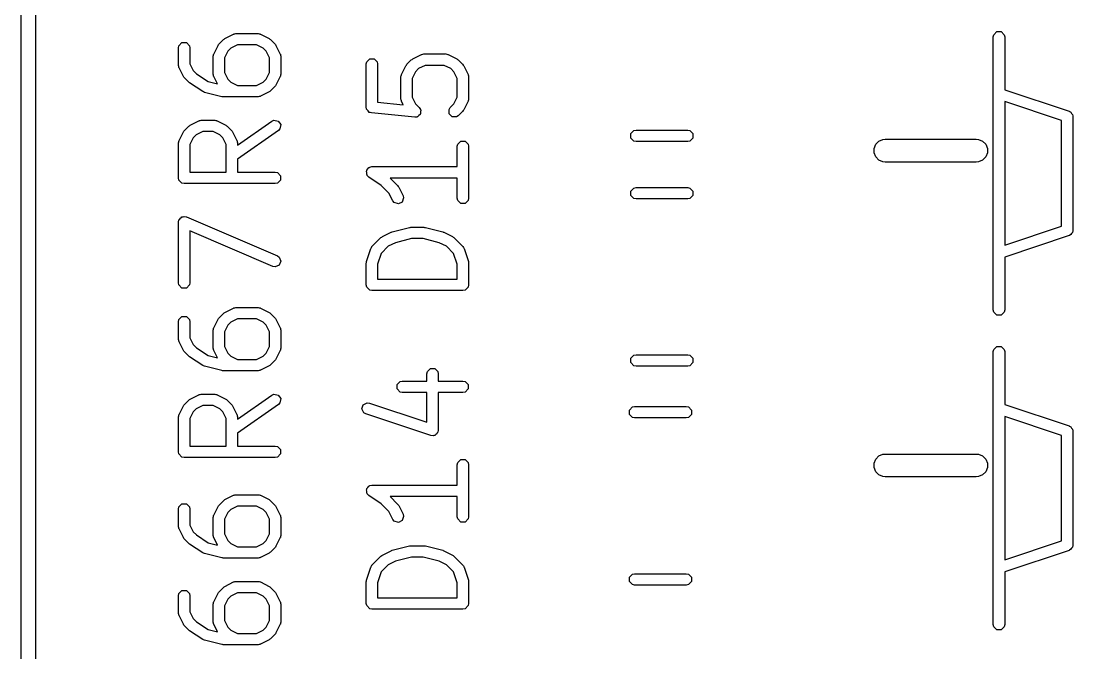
# Model space of a CAD drawing. Header units: inches. Extents: x 0 to 5.35, y 0.16 to 3.26.
# Drawn here: x 4.983 to 5.3469, y 2.1265 to 2.3453 of the extents above; entities that cross this region are included whole.
import ezdxf

# ---------------------------------------------------------------- set-up
doc = ezdxf.new("R2010")
doc.units = ezdxf.units.IN
doc.header["$MEASUREMENT"] = 0
doc.layers.add('BLACK', color=250, linetype='CONTINUOUS')

msp = doc.modelspace()

# ---------------------------------------------------------------- linework, layer by layer
at = {"layer": 'BLACK', "linetype": 'CONTINUOUS'}
for p, q in [((4.98797, 3.21953), (4.98797, 0.16047)), ((4.98297, 0.16297), (4.98297, 3.21703)), ((5.05352, 2.33922), (5.05652, 2.34072)), ((5.05652, 2.34072), (5.05662, 2.34075)), ((5.05662, 2.34075), (5.05665, 2.34078)), ((5.05665, 2.34078), (5.05696, 2.34084)), ((5.05696, 2.34084), (5.05726, 2.34093)), ((5.05726, 2.34093), (5.05731, 2.34091)), ((5.05731, 2.34091), (5.0574, 2.34093)), ((5.0574, 2.34093), (5.0649, 2.34093)), ((5.0649, 2.34093), (5.065, 2.34091)), ((5.065, 2.34091), (5.06504, 2.34093)), ((5.06504, 2.34093), (5.06535, 2.34084)), ((5.06535, 2.34084), (5.06566, 2.34078)), ((5.06566, 2.34078), (5.06569, 2.34075)), ((5.06569, 2.34075), (5.06578, 2.34072)), ((5.06578, 2.34072), (5.06878, 2.33922)), ((5.31933, 2.33977), (5.31948, 2.34052)), ((5.31948, 2.34052), (5.32055, 2.34159)), ((5.32055, 2.34159), (5.32205, 2.34159)), ((5.32205, 2.34159), (5.32312, 2.34052)), ((5.32312, 2.34052), (5.32327, 2.33977)), ((5.03744, 2.33596), (5.03759, 2.33672)), ((5.03759, 2.33672), (5.03865, 2.33778)), ((5.03865, 2.33778), (5.04016, 2.33778)), ((5.04016, 2.33778), (5.04122, 2.33672)), ((5.04122, 2.33672), (5.04137, 2.33596)), ((5.04964, 2.33384), (5.05114, 2.33684)), ((5.05114, 2.33684), (5.05134, 2.33709)), ((5.05134, 2.33709), (5.05151, 2.33736)), ((5.05151, 2.33736), (5.05301, 2.33886)), ((5.05301, 2.33886), (5.05327, 2.33903)), ((5.05327, 2.33903), (5.05352, 2.33922)), ((5.05787, 2.337), (5.05557, 2.33585)), ((5.06444, 2.337), (5.05787, 2.337)), ((5.06674, 2.33585), (5.06444, 2.337)), ((5.06878, 2.33922), (5.06903, 2.33903)), ((5.06903, 2.33903), (5.06929, 2.33886)), ((5.06929, 2.33886), (5.07079, 2.33736)), ((5.07079, 2.33736), (5.07097, 2.33709)), ((5.07097, 2.33709), (5.07116, 2.33684)), ((5.07116, 2.33684), (5.07266, 2.33384)), ((5.31933, 2.24528), (5.31933, 2.33977)), ((5.32327, 2.33977), (5.32327, 2.3215)), ((5.03744, 2.32996), (5.03744, 2.33596)), ((5.04137, 2.33596), (5.04137, 2.33043)), ((5.04944, 2.3331), (5.04952, 2.33341)), ((5.04945, 2.33306), (5.04944, 2.3331)), ((5.04944, 2.33296), (5.04945, 2.33306)), ((5.04944, 2.32697), (5.04944, 2.33296)), ((5.04952, 2.33341), (5.04959, 2.33372)), ((5.04959, 2.33372), (5.04962, 2.33375)), ((5.04962, 2.33375), (5.04964, 2.33384)), ((5.05452, 2.3348), (5.05337, 2.3325)), ((5.05557, 2.33585), (5.05452, 2.3348)), ((5.06778, 2.3348), (5.06674, 2.33585)), ((5.06893, 2.3325), (5.06778, 2.3348)), ((5.07266, 2.33384), (5.07269, 2.33375)), ((5.07269, 2.33375), (5.07272, 2.33372)), ((5.07272, 2.33372), (5.07278, 2.33341)), ((5.07278, 2.33341), (5.07286, 2.3331)), ((5.07286, 2.3331), (5.07285, 2.33306)), ((5.07285, 2.33306), (5.07287, 2.33296)), ((5.07287, 2.33296), (5.07287, 2.32697)), ((5.11848, 2.33215), (5.12148, 2.33365)), ((5.12148, 2.33365), (5.12158, 2.33367)), ((5.12158, 2.33367), (5.12161, 2.3337)), ((5.12161, 2.3337), (5.12192, 2.33377)), ((5.12192, 2.33377), (5.12222, 2.33385)), ((5.12222, 2.33385), (5.12227, 2.33384)), ((5.12227, 2.33384), (5.12236, 2.33385)), ((5.12236, 2.33385), (5.12986, 2.33385)), ((5.12986, 2.33385), (5.12996, 2.33384)), ((5.12996, 2.33384), (5.13, 2.33385)), ((5.13, 2.33385), (5.13031, 2.33377)), ((5.13031, 2.33377), (5.13062, 2.3337)), ((5.13062, 2.3337), (5.13065, 2.33367)), ((5.13065, 2.33367), (5.13074, 2.33365)), ((5.13074, 2.33365), (5.13374, 2.33215)), ((5.03746, 2.32987), (5.03744, 2.32996)), ((5.03744, 2.32983), (5.03746, 2.32987)), ((5.03753, 2.32952), (5.03744, 2.32983)), ((5.03759, 2.32921), (5.03753, 2.32952)), ((5.03762, 2.32918), (5.03759, 2.32921)), ((5.03764, 2.32908), (5.03762, 2.32918)), ((5.03914, 2.32608), (5.03764, 2.32908)), ((5.04137, 2.33043), (5.04252, 2.32813)), ((5.05337, 2.3325), (5.05337, 2.32743)), ((5.06893, 2.32743), (5.06893, 2.3325)), ((5.1024, 2.33039), (5.10255, 2.33114)), ((5.1024, 2.31539), (5.1024, 2.33039)), ((5.10255, 2.33114), (5.10361, 2.33221)), ((5.10361, 2.33221), (5.10512, 2.33221)), ((5.10512, 2.33221), (5.10618, 2.33114)), ((5.10618, 2.33114), (5.10633, 2.33039)), ((5.10633, 2.33039), (5.10633, 2.31717)), ((5.1146, 2.32677), (5.1161, 2.32977)), ((5.1161, 2.32977), (5.1163, 2.33002)), ((5.1163, 2.33002), (5.11647, 2.33028)), ((5.11647, 2.33028), (5.11797, 2.33178)), ((5.11797, 2.33178), (5.11823, 2.33195)), ((5.11823, 2.33195), (5.11848, 2.33215)), ((5.12283, 2.32992), (5.12053, 2.32877)), ((5.1294, 2.32992), (5.12283, 2.32992)), ((5.1317, 2.32877), (5.1294, 2.32992)), ((5.13374, 2.33215), (5.13399, 2.33195)), ((5.13399, 2.33195), (5.13425, 2.33178)), ((5.13425, 2.33178), (5.13575, 2.33028)), ((5.13575, 2.33028), (5.13593, 2.33002)), ((5.13593, 2.33002), (5.13612, 2.32977)), ((5.13612, 2.32977), (5.13762, 2.32677)), ((5.03934, 2.32584), (5.03914, 2.32608)), ((5.03951, 2.32557), (5.03934, 2.32584)), ((5.04101, 2.32407), (5.03951, 2.32557)), ((5.04252, 2.32813), (5.04366, 2.327)), ((5.04366, 2.327), (5.04771, 2.32429)), ((5.04945, 2.32687), (5.04944, 2.32697)), ((5.04944, 2.32683), (5.04945, 2.32687)), ((5.04952, 2.32652), (5.04944, 2.32683)), ((5.04959, 2.32621), (5.04952, 2.32652)), ((5.04962, 2.32618), (5.04959, 2.32621)), ((5.04964, 2.32608), (5.04962, 2.32618)), ((5.05094, 2.32349), (5.04964, 2.32608)), ((5.05337, 2.32743), (5.05452, 2.32513)), ((5.06778, 2.32513), (5.06893, 2.32743)), ((5.07266, 2.32608), (5.07116, 2.32309)), ((5.07269, 2.32618), (5.07266, 2.32608)), ((5.07272, 2.32621), (5.07269, 2.32618)), ((5.07278, 2.32652), (5.07272, 2.32621)), ((5.07286, 2.32683), (5.07278, 2.32652)), ((5.07287, 2.32697), (5.07285, 2.32687)), ((5.07285, 2.32687), (5.07286, 2.32683)), ((5.1144, 2.32603), (5.11448, 2.32633)), ((5.11442, 2.32598), (5.1144, 2.32603)), ((5.1144, 2.32589), (5.11442, 2.32598)), ((5.1144, 2.31839), (5.1144, 2.32589)), ((5.11448, 2.32633), (5.11455, 2.32664)), ((5.11455, 2.32664), (5.11458, 2.32667)), ((5.11458, 2.32667), (5.1146, 2.32677)), ((5.11948, 2.32772), (5.11833, 2.32542)), ((5.12053, 2.32877), (5.11948, 2.32772)), ((5.13274, 2.32772), (5.1317, 2.32877)), ((5.13389, 2.32542), (5.13274, 2.32772)), ((5.13762, 2.32677), (5.13765, 2.32667)), ((5.13765, 2.32667), (5.13768, 2.32664)), ((5.13768, 2.32664), (5.13774, 2.32633)), ((5.13774, 2.32633), (5.13783, 2.32603)), ((5.13783, 2.32603), (5.13781, 2.32598)), ((5.13781, 2.32598), (5.13783, 2.32589)), ((5.13783, 2.32589), (5.13783, 2.31839)), ((5.04117, 2.32397), (5.04101, 2.32407)), ((5.04131, 2.32383), (5.04117, 2.32397)), ((5.04581, 2.32083), (5.04131, 2.32383)), ((5.04771, 2.32429), (5.05094, 2.32349)), ((5.05452, 2.32513), (5.05557, 2.32408)), ((5.05557, 2.32408), (5.05787, 2.32293)), ((5.05787, 2.32293), (5.06444, 2.32293)), ((5.06444, 2.32293), (5.06674, 2.32408)), ((5.06674, 2.32408), (5.06778, 2.32513)), ((5.07079, 2.32257), (5.06929, 2.32107)), ((5.07097, 2.32284), (5.07079, 2.32257)), ((5.07116, 2.32309), (5.07097, 2.32284)), ((5.11833, 2.32542), (5.11833, 2.31885)), ((5.13389, 2.31885), (5.13389, 2.32542)), ((5.04612, 2.3207), (5.04581, 2.32083)), ((5.04643, 2.32056), (5.04612, 2.3207)), ((5.05243, 2.31906), (5.04643, 2.32056)), ((5.05267, 2.31904), (5.05243, 2.31906)), ((5.0529, 2.319), (5.05267, 2.31904)), ((5.0649, 2.319), (5.0529, 2.319)), ((5.065, 2.31902), (5.0649, 2.319)), ((5.06504, 2.319), (5.065, 2.31902)), ((5.06535, 2.31909), (5.06504, 2.319)), ((5.06566, 2.31915), (5.06535, 2.31909)), ((5.06569, 2.31918), (5.06566, 2.31915)), ((5.06578, 2.31921), (5.06569, 2.31918)), ((5.06878, 2.3207), (5.06578, 2.31921)), ((5.06903, 2.3209), (5.06878, 2.3207)), ((5.06929, 2.32107), (5.06903, 2.3209)), ((5.11442, 2.31829), (5.1144, 2.31839)), ((5.1144, 2.31825), (5.11442, 2.31829)), ((5.11448, 2.31794), (5.1144, 2.31825)), ((5.11833, 2.31885), (5.11948, 2.31655)), ((5.13274, 2.31655), (5.13389, 2.31885)), ((5.13783, 2.31825), (5.13774, 2.31794)), ((5.13783, 2.31839), (5.13781, 2.31829)), ((5.13781, 2.31829), (5.13783, 2.31825)), ((5.32327, 2.3215), (5.34554, 2.31408)), ((5.10249, 2.31492), (5.1024, 2.31539)), ((5.10248, 2.31482), (5.10249, 2.31492)), ((5.10252, 2.31477), (5.10248, 2.31482)), ((5.10255, 2.31464), (5.10252, 2.31477)), ((5.10302, 2.31417), (5.10255, 2.31464)), ((5.10633, 2.31717), (5.11522, 2.31628)), ((5.11455, 2.31763), (5.11448, 2.31794)), ((5.11458, 2.3176), (5.11455, 2.31763)), ((5.1146, 2.31751), (5.11458, 2.3176)), ((5.11522, 2.31628), (5.1146, 2.31751)), ((5.11948, 2.31655), (5.12076, 2.31528)), ((5.12076, 2.31528), (5.12118, 2.31464)), ((5.12118, 2.31464), (5.12118, 2.31454)), ((5.12118, 2.31454), (5.12125, 2.31446)), ((5.13104, 2.31464), (5.13147, 2.31528)), ((5.13104, 2.31314), (5.13104, 2.31464)), ((5.13147, 2.31528), (5.13274, 2.31655)), ((5.13762, 2.31751), (5.13612, 2.31451)), ((5.13765, 2.3176), (5.13762, 2.31751)), ((5.13768, 2.31763), (5.13765, 2.3176)), ((5.13774, 2.31794), (5.13768, 2.31763)), ((5.34295, 2.31079), (5.32327, 2.31735)), ((5.32327, 2.31735), (5.32327, 2.26769)), ((5.04496, 2.31085), (5.04526, 2.31093)), ((5.04526, 2.31093), (5.04531, 2.31092)), ((5.04531, 2.31092), (5.0454, 2.31094)), ((5.0454, 2.31094), (5.0499, 2.31094)), ((5.0499, 2.31094), (5.05, 2.31092)), ((5.05, 2.31092), (5.05004, 2.31093)), ((5.05004, 2.31093), (5.05035, 2.31085)), ((5.06977, 2.31058), (5.07048, 2.31089)), ((5.07048, 2.31089), (5.07196, 2.31063)), ((5.10344, 2.31365), (5.10302, 2.31417)), ((5.10357, 2.31361), (5.10344, 2.31365)), ((5.10361, 2.31357), (5.10357, 2.31361)), ((5.10371, 2.31357), (5.10361, 2.31357)), ((5.10417, 2.31343), (5.10371, 2.31357)), ((5.11917, 2.31193), (5.10417, 2.31343)), ((5.11993, 2.312), (5.11917, 2.31193)), ((5.12001, 2.31207), (5.11993, 2.312)), ((5.12012, 2.31207), (5.12001, 2.31207)), ((5.12059, 2.31254), (5.12012, 2.31207)), ((5.1211, 2.31296), (5.12059, 2.31254)), ((5.12111, 2.31306), (5.1211, 2.31296)), ((5.12118, 2.31314), (5.12111, 2.31306)), ((5.12125, 2.31446), (5.12118, 2.3138)), ((5.12118, 2.3138), (5.12118, 2.31314)), ((5.13211, 2.31207), (5.13104, 2.31314)), ((5.13362, 2.31207), (5.13211, 2.31207)), ((5.13425, 2.3125), (5.13362, 2.31207)), ((5.13575, 2.314), (5.13425, 2.3125)), ((5.13593, 2.31426), (5.13575, 2.314)), ((5.13612, 2.31451), (5.13593, 2.31426)), ((5.34554, 2.31408), (5.34563, 2.31403)), ((5.34563, 2.31403), (5.34567, 2.31403)), ((5.34567, 2.31403), (5.34573, 2.31397)), ((5.34573, 2.31397), (5.34621, 2.3137)), ((5.34621, 2.3137), (5.34642, 2.31329)), ((5.34642, 2.31329), (5.34674, 2.31296)), ((5.34674, 2.31296), (5.34685, 2.31242)), ((5.34685, 2.31242), (5.34688, 2.31235)), ((5.34688, 2.31235), (5.34687, 2.3123)), ((5.34687, 2.3123), (5.34689, 2.31221)), ((5.34689, 2.31221), (5.34689, 2.27284)), ((5.03934, 2.3071), (5.03951, 2.30736)), ((5.03951, 2.30736), (5.04101, 2.30886)), ((5.04101, 2.30886), (5.04128, 2.30903)), ((5.04128, 2.30903), (5.04152, 2.30923)), ((5.04152, 2.30923), (5.04452, 2.31073)), ((5.04452, 2.31073), (5.04462, 2.31075)), ((5.04462, 2.31075), (5.04465, 2.31079)), ((5.04465, 2.31079), (5.04496, 2.31085)), ((5.05035, 2.31085), (5.05066, 2.31079)), ((5.05066, 2.31079), (5.05069, 2.31075)), ((5.05069, 2.31075), (5.05078, 2.31073)), ((5.05078, 2.31073), (5.05378, 2.30923)), ((5.05378, 2.30923), (5.05403, 2.30903)), ((5.05403, 2.30903), (5.0543, 2.30886)), ((5.0543, 2.30886), (5.0558, 2.30736)), ((5.0558, 2.30736), (5.05597, 2.3071)), ((5.05787, 2.30225), (5.06977, 2.31058)), ((5.07203, 2.30735), (5.05787, 2.29744)), ((5.07196, 2.31063), (5.07282, 2.30939)), ((5.07256, 2.30791), (5.07203, 2.30735)), ((5.07282, 2.30939), (5.07256, 2.30791)), ((5.19391, 2.30628), (5.19497, 2.30735)), ((5.19497, 2.30735), (5.19573, 2.3075)), ((5.19573, 2.3075), (5.2136, 2.3075)), ((5.2136, 2.3075), (5.21436, 2.30735)), ((5.21436, 2.30735), (5.21542, 2.30628)), ((5.34295, 2.27426), (5.34295, 2.31079)), ((5.03753, 2.30341), (5.03759, 2.30372)), ((5.03759, 2.30372), (5.03762, 2.30375)), ((5.03762, 2.30375), (5.03764, 2.30385)), ((5.03764, 2.30385), (5.03914, 2.30685)), ((5.03914, 2.30685), (5.03934, 2.3071)), ((5.04252, 2.3048), (5.04137, 2.3025)), ((5.04357, 2.30585), (5.04252, 2.3048)), ((5.04587, 2.307), (5.04357, 2.30585)), ((5.04944, 2.307), (5.04587, 2.307)), ((5.05174, 2.30585), (5.04944, 2.307)), ((5.05279, 2.3048), (5.05174, 2.30585)), ((5.05393, 2.3025), (5.05279, 2.3048)), ((5.05597, 2.3071), (5.05616, 2.30685)), ((5.05616, 2.30685), (5.05766, 2.30385)), ((5.05766, 2.30385), (5.05769, 2.30375)), ((5.05769, 2.30375), (5.05772, 2.30372)), ((5.05772, 2.30372), (5.05778, 2.30341)), ((5.13404, 2.30264), (5.13511, 2.30371)), ((5.13511, 2.30371), (5.13662, 2.30371)), ((5.13662, 2.30371), (5.13768, 2.30264)), ((5.19391, 2.30477), (5.19391, 2.30628)), ((5.19497, 2.30371), (5.19391, 2.30477)), ((5.19573, 2.30356), (5.19497, 2.30371)), ((5.21436, 2.30371), (5.2136, 2.30356)), ((5.21542, 2.30477), (5.21436, 2.30371)), ((5.21542, 2.30628), (5.21542, 2.30477)), ((5.27866, 2.30258), (5.27974, 2.30367)), ((5.27974, 2.30367), (5.28116, 2.30426)), ((5.28116, 2.30426), (5.28193, 2.30433)), ((5.28193, 2.30433), (5.31343, 2.30433)), ((5.31343, 2.30433), (5.31419, 2.30426)), ((5.31419, 2.30426), (5.31561, 2.30367)), ((5.31561, 2.30367), (5.3167, 2.30258)), ((5.03744, 2.30311), (5.03753, 2.30341)), ((5.03746, 2.30306), (5.03744, 2.30311)), ((5.03744, 2.30297), (5.03746, 2.30306)), ((5.03744, 2.29097), (5.03744, 2.30297)), ((5.04137, 2.3025), (5.04137, 2.29294)), ((5.05393, 2.29294), (5.05393, 2.3025)), ((5.05778, 2.30341), (5.05787, 2.30311)), ((5.05787, 2.30311), (5.05785, 2.30306)), ((5.05785, 2.30306), (5.05787, 2.30297)), ((5.05787, 2.30297), (5.05787, 2.30225)), ((5.13389, 2.30189), (5.13404, 2.30264)), ((5.13389, 2.29486), (5.13389, 2.30189)), ((5.13768, 2.30264), (5.13783, 2.30189)), ((5.13783, 2.30189), (5.13783, 2.28389)), ((5.2136, 2.30356), (5.19573, 2.30356)), ((5.27807, 2.30117), (5.27866, 2.30258)), ((5.27807, 2.29963), (5.27807, 2.30117)), ((5.3167, 2.30258), (5.31729, 2.30117)), ((5.31729, 2.30117), (5.31729, 2.29963)), ((5.05787, 2.29744), (5.05787, 2.29294)), ((5.27866, 2.29821), (5.27807, 2.29963)), ((5.27974, 2.29712), (5.27866, 2.29821)), ((5.28116, 2.29654), (5.27974, 2.29712)), ((5.28193, 2.29646), (5.28116, 2.29654)), ((5.31343, 2.29646), (5.28193, 2.29646)), ((5.31419, 2.29654), (5.31343, 2.29646)), ((5.31561, 2.29712), (5.31419, 2.29654)), ((5.3167, 2.29821), (5.31561, 2.29712)), ((5.31729, 2.29963), (5.3167, 2.29821)), ((5.04137, 2.29294), (5.05393, 2.29294)), ((5.05787, 2.29294), (5.0709, 2.29294)), ((5.0709, 2.29294), (5.07165, 2.29279)), ((5.07165, 2.29279), (5.07272, 2.29172)), ((5.10243, 2.29327), (5.10255, 2.29344)), ((5.10255, 2.29271), (5.10243, 2.29327)), ((5.10255, 2.29364), (5.10295, 2.29405)), ((5.10255, 2.29344), (5.10255, 2.29364)), ((5.10255, 2.29214), (5.10255, 2.29271)), ((5.10295, 2.29405), (5.10327, 2.29453)), ((5.10327, 2.29453), (5.10347, 2.29457)), ((5.10347, 2.29457), (5.10361, 2.29471)), ((5.10361, 2.29471), (5.10437, 2.29486)), ((5.10437, 2.29486), (5.13389, 2.29486)), ((5.03759, 2.29022), (5.03744, 2.29097)), ((5.03865, 2.28915), (5.03759, 2.29022)), ((5.03941, 2.289), (5.03865, 2.28915)), ((5.07165, 2.28915), (5.0709, 2.289)), ((5.07272, 2.29022), (5.07165, 2.28915)), ((5.07272, 2.29172), (5.07272, 2.29022)), ((5.10269, 2.29199), (5.10255, 2.29214)), ((5.10273, 2.2918), (5.10269, 2.29199)), ((5.10327, 2.29125), (5.10273, 2.2918)), ((5.10761, 2.28836), (5.10327, 2.29125)), ((5.13389, 2.29092), (5.11062, 2.29092)), ((5.11062, 2.29092), (5.11326, 2.28828)), ((5.13389, 2.28389), (5.13389, 2.29092)), ((5.0709, 2.289), (5.03941, 2.289)), ((5.11025, 2.28573), (5.10761, 2.28836)), ((5.1116, 2.28301), (5.11025, 2.28573)), ((5.11326, 2.28828), (5.11343, 2.28802)), ((5.11343, 2.28802), (5.11363, 2.28777)), ((5.11363, 2.28777), (5.11513, 2.28477)), ((5.19391, 2.2864), (5.19497, 2.28746)), ((5.19391, 2.28489), (5.19391, 2.2864)), ((5.19497, 2.28746), (5.19573, 2.28761)), ((5.19573, 2.28761), (5.2136, 2.28761)), ((5.2136, 2.28761), (5.21436, 2.28746)), ((5.21436, 2.28746), (5.21542, 2.2864)), ((5.21542, 2.2864), (5.21542, 2.28489)), ((5.11208, 2.28241), (5.1116, 2.28301)), ((5.1135, 2.28193), (5.11208, 2.28241)), ((5.11485, 2.2826), (5.1135, 2.28193)), ((5.11533, 2.28403), (5.11485, 2.2826)), ((5.11513, 2.28477), (5.11533, 2.28403)), ((5.13404, 2.28314), (5.13389, 2.28389)), ((5.13511, 2.28207), (5.13404, 2.28314)), ((5.13662, 2.28207), (5.13511, 2.28207)), ((5.13768, 2.28314), (5.13662, 2.28207)), ((5.13783, 2.28389), (5.13768, 2.28314)), ((5.19497, 2.28383), (5.19391, 2.28489)), ((5.19573, 2.28368), (5.19497, 2.28383)), ((5.2136, 2.28368), (5.19573, 2.28368)), ((5.21436, 2.28383), (5.2136, 2.28368)), ((5.21542, 2.28489), (5.21436, 2.28383)), ((5.03744, 2.27567), (5.03745, 2.27569)), ((5.03744, 2.27566), (5.03744, 2.27567)), ((5.03744, 2.27564), (5.03744, 2.27566)), ((5.03744, 2.25465), (5.03744, 2.27564)), ((5.03745, 2.27569), (5.03759, 2.2764)), ((5.03759, 2.2764), (5.03787, 2.27668)), ((5.03787, 2.27668), (5.03803, 2.27705)), ((5.03803, 2.27705), (5.03838, 2.27719)), ((5.03838, 2.27719), (5.03865, 2.27746)), ((5.03865, 2.27746), (5.03906, 2.27746)), ((5.03906, 2.27746), (5.03943, 2.27761)), ((5.03943, 2.27761), (5.04014, 2.27746)), ((5.04014, 2.27746), (5.04016, 2.27746)), ((5.04016, 2.27746), (5.04016, 2.27746)), ((5.04016, 2.27746), (5.04018, 2.27745)), ((5.04018, 2.27745), (5.07168, 2.26395)), ((5.07013, 2.26034), (5.04137, 2.27266)), ((5.04137, 2.27266), (5.04137, 2.25465)), ((5.10799, 2.27065), (5.11098, 2.27215)), ((5.11098, 2.27215), (5.11119, 2.27221)), ((5.11119, 2.27221), (5.11139, 2.2723)), ((5.11139, 2.2723), (5.11739, 2.2738)), ((5.11739, 2.2738), (5.11763, 2.27382)), ((5.11763, 2.27382), (5.11786, 2.27386)), ((5.11786, 2.27386), (5.12236, 2.27386)), ((5.12236, 2.27386), (5.1226, 2.27382)), ((5.1226, 2.27382), (5.12284, 2.2738)), ((5.12284, 2.2738), (5.12884, 2.2723)), ((5.12884, 2.2723), (5.12904, 2.27221)), ((5.12904, 2.27221), (5.12924, 2.27215)), ((5.12924, 2.27215), (5.13224, 2.27065)), ((5.32327, 2.26769), (5.34295, 2.27426)), ((5.34554, 2.27097), (5.32327, 2.26355)), ((5.34563, 2.27102), (5.34554, 2.27097)), ((5.34567, 2.27102), (5.34563, 2.27102)), ((5.34573, 2.27108), (5.34567, 2.27102)), ((5.34621, 2.27135), (5.34573, 2.27108)), ((5.34642, 2.27176), (5.34621, 2.27135)), ((5.34674, 2.27208), (5.34642, 2.27176)), ((5.34685, 2.27262), (5.34674, 2.27208)), ((5.34688, 2.2727), (5.34685, 2.27262)), ((5.34689, 2.27284), (5.34687, 2.27274)), ((5.34687, 2.27274), (5.34688, 2.2727)), ((5.10442, 2.2672), (5.10447, 2.26729)), ((5.10447, 2.26729), (5.10747, 2.27029)), ((5.10747, 2.27029), (5.10774, 2.27046)), ((5.11003, 2.26728), (5.10759, 2.26483)), ((5.10774, 2.27046), (5.10799, 2.27065)), ((5.11255, 2.26854), (5.11003, 2.26728)), ((5.11811, 2.26993), (5.11255, 2.26854)), ((5.12212, 2.26993), (5.11811, 2.26993)), ((5.12768, 2.26854), (5.12212, 2.26993)), ((5.1302, 2.26728), (5.12768, 2.26854)), ((5.13264, 2.26483), (5.1302, 2.26728)), ((5.13224, 2.27065), (5.13249, 2.27046)), ((5.13249, 2.27046), (5.13275, 2.27029)), ((5.13275, 2.27029), (5.13575, 2.26729)), ((5.13575, 2.26729), (5.13581, 2.2672)), ((5.07168, 2.26395), (5.07231, 2.26352)), ((5.1025, 2.26202), (5.104, 2.26652)), ((5.104, 2.26652), (5.10405, 2.2666)), ((5.10405, 2.26665), (5.10422, 2.26691)), ((5.10405, 2.2666), (5.10405, 2.26665)), ((5.10422, 2.26691), (5.10438, 2.26718)), ((5.10438, 2.26718), (5.10442, 2.2672)), ((5.10759, 2.26483), (5.10633, 2.26108)), ((5.13389, 2.26108), (5.13264, 2.26483)), ((5.13581, 2.2672), (5.13585, 2.26718)), ((5.13585, 2.26718), (5.13601, 2.26691)), ((5.13601, 2.26691), (5.13618, 2.26665)), ((5.13618, 2.26665), (5.13618, 2.2666)), ((5.13618, 2.2666), (5.13623, 2.26652)), ((5.13623, 2.26652), (5.13773, 2.26202)), ((5.07088, 2.26018), (5.07013, 2.26034)), ((5.07228, 2.26074), (5.07088, 2.26018)), ((5.07287, 2.26212), (5.07228, 2.26074)), ((5.07231, 2.26352), (5.07287, 2.26212)), ((5.1024, 2.2614), (5.10246, 2.2617)), ((5.1024, 2.2539), (5.1024, 2.2614)), ((5.10246, 2.2617), (5.1025, 2.26202)), ((5.10633, 2.26108), (5.10633, 2.25586)), ((5.13389, 2.25586), (5.13389, 2.26108)), ((5.13773, 2.26202), (5.13777, 2.2617)), ((5.13777, 2.2617), (5.13783, 2.2614)), ((5.13783, 2.2614), (5.13783, 2.2539)), ((5.32327, 2.26355), (5.32327, 2.24528)), ((5.03759, 2.25389), (5.03744, 2.25465)), ((5.03865, 2.25283), (5.03759, 2.25389)), ((5.04016, 2.25283), (5.03865, 2.25283)), ((5.04122, 2.25389), (5.04016, 2.25283)), ((5.04137, 2.25465), (5.04122, 2.25389)), ((5.10255, 2.25314), (5.1024, 2.2539)), ((5.10361, 2.25208), (5.10255, 2.25314)), ((5.10633, 2.25586), (5.13389, 2.25586)), ((5.13768, 2.25314), (5.13662, 2.25208)), ((5.13783, 2.2539), (5.13768, 2.25314)), ((5.10437, 2.25193), (5.10361, 2.25208)), ((5.13586, 2.25193), (5.10437, 2.25193)), ((5.13662, 2.25208), (5.13586, 2.25193)), ((5.05352, 2.24441), (5.05652, 2.24591)), ((5.05652, 2.24591), (5.05662, 2.24593)), ((5.05662, 2.24593), (5.05665, 2.24597)), ((5.05665, 2.24597), (5.05696, 2.24603)), ((5.05696, 2.24603), (5.05726, 2.24611)), ((5.05726, 2.24611), (5.05731, 2.2461)), ((5.05731, 2.2461), (5.0574, 2.24612)), ((5.0574, 2.24612), (5.0649, 2.24612)), ((5.0649, 2.24612), (5.065, 2.2461)), ((5.065, 2.2461), (5.06504, 2.24611)), ((5.06504, 2.24611), (5.06535, 2.24603)), ((5.06535, 2.24603), (5.06566, 2.24597)), ((5.06566, 2.24597), (5.06569, 2.24593)), ((5.06569, 2.24593), (5.06578, 2.24591)), ((5.06578, 2.24591), (5.06878, 2.24441)), ((5.03744, 2.24115), (5.03759, 2.2419)), ((5.03759, 2.2419), (5.03865, 2.24297)), ((5.03865, 2.24297), (5.04016, 2.24297)), ((5.04016, 2.24297), (5.04122, 2.2419)), ((5.04122, 2.2419), (5.04137, 2.24115)), ((5.04964, 2.23903), (5.05114, 2.24203)), ((5.05114, 2.24203), (5.05134, 2.24228)), ((5.05134, 2.24228), (5.05151, 2.24254)), ((5.05151, 2.24254), (5.05301, 2.24404)), ((5.05301, 2.24404), (5.05327, 2.24422)), ((5.05327, 2.24422), (5.05352, 2.24441)), ((5.05787, 2.24218), (5.05557, 2.24103)), ((5.06444, 2.24218), (5.05787, 2.24218)), ((5.06674, 2.24103), (5.06444, 2.24218)), ((5.06878, 2.24441), (5.06903, 2.24421)), ((5.06903, 2.24421), (5.06929, 2.24404)), ((5.06929, 2.24404), (5.07079, 2.24254)), ((5.07079, 2.24254), (5.07097, 2.24228)), ((5.07097, 2.24228), (5.07116, 2.24203)), ((5.07116, 2.24203), (5.07266, 2.23903)), ((5.31948, 2.24453), (5.31933, 2.24528)), ((5.32055, 2.24346), (5.31948, 2.24453)), ((5.32205, 2.24346), (5.32055, 2.24346)), ((5.32312, 2.24453), (5.32205, 2.24346)), ((5.32327, 2.24528), (5.32312, 2.24453)), ((5.03744, 2.23515), (5.03744, 2.24115)), ((5.04137, 2.24115), (5.04137, 2.23561)), ((5.04944, 2.23829), (5.04952, 2.23859)), ((5.04945, 2.23824), (5.04944, 2.23829)), ((5.04944, 2.23815), (5.04945, 2.23824)), ((5.04944, 2.23215), (5.04944, 2.23815)), ((5.04952, 2.23859), (5.04959, 2.2389)), ((5.04959, 2.2389), (5.04962, 2.23893)), ((5.04962, 2.23893), (5.04964, 2.23903)), ((5.05452, 2.23998), (5.05337, 2.23768)), ((5.05557, 2.24103), (5.05452, 2.23998)), ((5.06778, 2.23998), (5.06674, 2.24103)), ((5.06893, 2.23768), (5.06778, 2.23998)), ((5.07266, 2.23903), (5.07269, 2.23893)), ((5.07269, 2.23893), (5.07272, 2.2389)), ((5.07272, 2.2389), (5.07278, 2.23859)), ((5.07278, 2.23859), (5.07286, 2.23829)), ((5.07286, 2.23829), (5.07285, 2.23824)), ((5.07285, 2.23824), (5.07287, 2.23815)), ((5.07287, 2.23815), (5.07287, 2.23215)), ((5.03746, 2.23505), (5.03744, 2.23515)), ((5.03744, 2.23501), (5.03746, 2.23505)), ((5.03753, 2.2347), (5.03744, 2.23501)), ((5.03759, 2.2344), (5.03753, 2.2347)), ((5.04137, 2.23561), (5.04252, 2.23331)), ((5.05337, 2.23768), (5.05337, 2.23261)), ((5.06893, 2.23261), (5.06893, 2.23768)), ((5.03762, 2.23436), (5.03759, 2.2344)), ((5.03764, 2.23427), (5.03762, 2.23436)), ((5.03914, 2.23127), (5.03764, 2.23427)), ((5.03934, 2.23102), (5.03914, 2.23127)), ((5.03951, 2.23076), (5.03934, 2.23102)), ((5.04252, 2.23331), (5.04366, 2.23218)), ((5.04366, 2.23218), (5.04771, 2.22948)), ((5.04945, 2.23205), (5.04944, 2.23215)), ((5.04944, 2.23201), (5.04945, 2.23205)), ((5.04952, 2.2317), (5.04944, 2.23201)), ((5.04959, 2.2314), (5.04952, 2.2317)), ((5.04962, 2.23136), (5.04959, 2.2314)), ((5.04964, 2.23127), (5.04962, 2.23136)), ((5.05094, 2.22867), (5.04964, 2.23127)), ((5.05337, 2.23261), (5.05452, 2.23032)), ((5.06778, 2.23032), (5.06893, 2.23261)), ((5.07266, 2.23127), (5.07116, 2.22827)), ((5.07269, 2.23136), (5.07266, 2.23127)), ((5.07272, 2.2314), (5.07269, 2.23136)), ((5.07278, 2.2317), (5.07272, 2.2314)), ((5.07286, 2.23201), (5.07278, 2.2317)), ((5.07287, 2.23215), (5.07285, 2.23205)), ((5.07285, 2.23205), (5.07286, 2.23201)), ((5.31933, 2.23082), (5.31948, 2.23157)), ((5.31933, 2.13633), (5.31933, 2.23082)), ((5.31948, 2.23157), (5.32055, 2.23264)), ((5.32055, 2.23264), (5.32205, 2.23264)), ((5.32205, 2.23264), (5.32312, 2.23157)), ((5.32312, 2.23157), (5.32327, 2.23082)), ((5.32327, 2.23082), (5.32327, 2.21255)), ((5.04101, 2.22926), (5.03951, 2.23076)), ((5.04117, 2.22915), (5.04101, 2.22926)), ((5.04131, 2.22901), (5.04117, 2.22915)), ((5.04581, 2.22601), (5.04131, 2.22901)), ((5.04771, 2.22948), (5.05094, 2.22867)), ((5.05452, 2.23032), (5.05557, 2.22927)), ((5.05557, 2.22927), (5.05787, 2.22812)), ((5.05787, 2.22812), (5.06444, 2.22812)), ((5.06444, 2.22812), (5.06674, 2.22927)), ((5.06674, 2.22927), (5.06778, 2.23032)), ((5.07079, 2.22776), (5.06929, 2.22626)), ((5.07097, 2.22802), (5.07079, 2.22776)), ((5.07116, 2.22827), (5.07097, 2.22802)), ((5.19391, 2.22852), (5.19497, 2.22959)), ((5.19391, 2.22702), (5.19391, 2.22852)), ((5.19497, 2.22959), (5.19573, 2.22974)), ((5.19573, 2.22974), (5.2136, 2.22974)), ((5.2136, 2.22974), (5.21436, 2.22959)), ((5.21436, 2.22959), (5.21542, 2.22852)), ((5.21542, 2.22852), (5.21542, 2.22702)), ((5.04612, 2.22588), (5.04581, 2.22601)), ((5.04643, 2.22574), (5.04612, 2.22588)), ((5.05243, 2.22424), (5.04643, 2.22574)), ((5.05267, 2.22423), (5.05243, 2.22424)), ((5.0529, 2.22418), (5.05267, 2.22423)), ((5.0649, 2.22418), (5.0529, 2.22418)), ((5.065, 2.2242), (5.0649, 2.22418)), ((5.06504, 2.22419), (5.065, 2.2242)), ((5.06535, 2.22427), (5.06504, 2.22419)), ((5.06566, 2.22433), (5.06535, 2.22427)), ((5.06569, 2.22436), (5.06566, 2.22433)), ((5.06578, 2.22439), (5.06569, 2.22436)), ((5.06878, 2.22589), (5.06578, 2.22439)), ((5.06903, 2.22608), (5.06878, 2.22589)), ((5.06929, 2.22626), (5.06903, 2.22608)), ((5.12339, 2.22315), (5.12354, 2.2239)), ((5.12354, 2.2239), (5.12461, 2.22497)), ((5.12461, 2.22497), (5.12612, 2.22497)), ((5.12612, 2.22497), (5.12718, 2.2239)), ((5.12718, 2.2239), (5.12733, 2.22315)), ((5.19497, 2.22595), (5.19391, 2.22702)), ((5.19573, 2.2258), (5.19497, 2.22595)), ((5.2136, 2.2258), (5.19573, 2.2258)), ((5.21436, 2.22595), (5.2136, 2.2258)), ((5.21542, 2.22702), (5.21436, 2.22595)), ((5.11305, 2.2194), (5.11411, 2.22047)), ((5.11411, 2.22047), (5.11486, 2.22062)), ((5.11486, 2.22062), (5.12339, 2.22062)), ((5.12339, 2.22062), (5.12339, 2.22315)), ((5.12733, 2.22315), (5.12733, 2.22062)), ((5.12733, 2.22062), (5.13586, 2.22062)), ((5.13586, 2.22062), (5.13662, 2.22047)), ((5.13662, 2.22047), (5.13768, 2.2194)), ((5.11305, 2.2179), (5.11305, 2.2194)), ((5.11411, 2.21683), (5.11305, 2.2179)), ((5.11486, 2.21668), (5.11411, 2.21683)), ((5.12339, 2.21668), (5.11486, 2.21668)), ((5.12339, 2.20638), (5.12339, 2.21668)), ((5.13586, 2.21668), (5.12733, 2.21668)), ((5.12733, 2.21668), (5.12733, 2.20365)), ((5.13662, 2.21683), (5.13586, 2.21668)), ((5.13768, 2.2179), (5.13662, 2.21683)), ((5.13768, 2.2194), (5.13768, 2.2179)), ((5.03951, 2.21254), (5.04101, 2.21404)), ((5.04101, 2.21404), (5.04128, 2.21422)), ((5.04128, 2.21422), (5.04152, 2.21441)), ((5.04152, 2.21441), (5.04452, 2.21591)), ((5.04452, 2.21591), (5.04462, 2.21594)), ((5.04462, 2.21594), (5.04465, 2.21597)), ((5.04465, 2.21597), (5.04496, 2.21603)), ((5.04496, 2.21603), (5.04526, 2.21611)), ((5.04526, 2.21611), (5.04531, 2.2161)), ((5.04531, 2.2161), (5.0454, 2.21612)), ((5.0454, 2.21612), (5.0499, 2.21612)), ((5.0499, 2.21612), (5.05, 2.2161)), ((5.05, 2.2161), (5.05004, 2.21611)), ((5.05004, 2.21611), (5.05035, 2.21603)), ((5.05035, 2.21603), (5.05066, 2.21597)), ((5.05066, 2.21597), (5.05069, 2.21594)), ((5.05069, 2.21594), (5.05078, 2.21591)), ((5.05078, 2.21591), (5.05378, 2.21441)), ((5.05378, 2.21441), (5.05403, 2.21422)), ((5.05403, 2.21422), (5.0543, 2.21404)), ((5.0543, 2.21404), (5.0558, 2.21254)), ((5.05787, 2.20743), (5.06977, 2.21576)), ((5.06977, 2.21576), (5.07048, 2.21607)), ((5.07048, 2.21607), (5.07196, 2.21581)), ((5.07196, 2.21581), (5.07282, 2.21458)), ((5.07256, 2.21309), (5.07203, 2.21254)), ((5.07282, 2.21458), (5.07256, 2.21309)), ((5.10138, 2.21244), (5.10273, 2.21311)), ((5.10273, 2.21311), (5.10349, 2.21302)), ((5.10349, 2.21302), (5.12339, 2.20638)), ((5.03762, 2.20894), (5.03764, 2.20903)), ((5.03764, 2.20903), (5.03914, 2.21203)), ((5.03914, 2.21203), (5.03934, 2.21228)), ((5.03934, 2.21228), (5.03951, 2.21254)), ((5.04252, 2.20999), (5.04137, 2.20769)), ((5.04357, 2.21103), (5.04252, 2.20999)), ((5.04587, 2.21218), (5.04357, 2.21103)), ((5.04944, 2.21218), (5.04587, 2.21218)), ((5.05174, 2.21103), (5.04944, 2.21218)), ((5.05279, 2.20999), (5.05174, 2.21103)), ((5.05393, 2.20769), (5.05279, 2.20999)), ((5.0558, 2.21254), (5.05597, 2.21228)), ((5.05597, 2.21228), (5.05616, 2.21203)), ((5.05616, 2.21203), (5.05766, 2.20903)), ((5.05766, 2.20903), (5.05769, 2.20894)), ((5.07203, 2.21254), (5.05787, 2.20263)), ((5.1009, 2.21101), (5.10138, 2.21244)), ((5.10158, 2.20966), (5.1009, 2.21101)), ((5.10224, 2.20928), (5.10158, 2.20966)), ((5.12474, 2.20178), (5.10224, 2.20928)), ((5.19342, 2.21061), (5.19448, 2.21168)), ((5.19342, 2.2091), (5.19342, 2.21061)), ((5.19448, 2.20804), (5.19342, 2.2091)), ((5.19448, 2.21168), (5.19523, 2.21183)), ((5.19523, 2.21183), (5.21311, 2.21183)), ((5.21311, 2.21183), (5.21387, 2.21168)), ((5.21387, 2.21168), (5.21493, 2.21061)), ((5.21493, 2.2091), (5.21387, 2.20804)), ((5.21493, 2.21061), (5.21493, 2.2091)), ((5.32327, 2.21255), (5.34554, 2.20512)), ((5.03744, 2.20829), (5.03753, 2.2086)), ((5.03746, 2.20825), (5.03744, 2.20829)), ((5.03744, 2.20815), (5.03746, 2.20825)), ((5.03744, 2.19615), (5.03744, 2.20815)), ((5.03753, 2.2086), (5.03759, 2.20891)), ((5.03759, 2.20891), (5.03762, 2.20894)), ((5.04137, 2.20769), (5.04137, 2.19812)), ((5.05393, 2.19812), (5.05393, 2.20769)), ((5.05769, 2.20894), (5.05772, 2.20891)), ((5.05772, 2.20891), (5.05778, 2.2086)), ((5.05778, 2.2086), (5.05787, 2.20829)), ((5.05787, 2.20829), (5.05785, 2.20825)), ((5.05785, 2.20825), (5.05787, 2.20815)), ((5.05787, 2.20815), (5.05787, 2.20743)), ((5.19523, 2.20789), (5.19448, 2.20804)), ((5.21311, 2.20789), (5.19523, 2.20789)), ((5.21387, 2.20804), (5.21311, 2.20789)), ((5.34295, 2.20184), (5.32327, 2.2084)), ((5.32327, 2.2084), (5.32327, 2.15874)), ((5.05787, 2.20263), (5.05787, 2.19812)), ((5.1255, 2.20169), (5.12474, 2.20178)), ((5.12579, 2.20183), (5.1255, 2.20169)), ((5.12612, 2.20183), (5.12579, 2.20183)), ((5.12644, 2.20216), (5.12612, 2.20183)), ((5.12685, 2.20236), (5.12644, 2.20216)), ((5.12695, 2.20267), (5.12685, 2.20236)), ((5.12718, 2.2029), (5.12695, 2.20267)), ((5.12733, 2.20365), (5.12718, 2.2029)), ((5.34295, 2.16531), (5.34295, 2.20184)), ((5.34554, 2.20512), (5.34563, 2.20508)), ((5.34563, 2.20508), (5.34567, 2.20508)), ((5.34567, 2.20508), (5.34573, 2.20502)), ((5.34573, 2.20502), (5.34621, 2.20474)), ((5.34621, 2.20474), (5.34642, 2.20433)), ((5.34642, 2.20433), (5.34674, 2.20401)), ((5.34674, 2.20401), (5.34685, 2.20347)), ((5.34685, 2.20347), (5.34688, 2.2034)), ((5.34688, 2.2034), (5.34687, 2.20335)), ((5.34687, 2.20335), (5.34689, 2.20326)), ((5.34689, 2.20326), (5.34689, 2.16389)), ((5.04137, 2.19812), (5.05393, 2.19812)), ((5.05787, 2.19812), (5.0709, 2.19812)), ((5.0709, 2.19812), (5.07165, 2.19797)), ((5.03759, 2.1954), (5.03744, 2.19615)), ((5.03865, 2.19433), (5.03759, 2.1954)), ((5.07165, 2.19797), (5.07272, 2.19691)), ((5.07272, 2.1954), (5.07165, 2.19433)), ((5.07272, 2.19691), (5.07272, 2.1954)), ((5.27866, 2.19363), (5.27974, 2.19472)), ((5.27974, 2.19472), (5.28116, 2.19531)), ((5.28116, 2.19531), (5.28193, 2.19538)), ((5.28193, 2.19538), (5.31343, 2.19538)), ((5.31343, 2.19538), (5.31419, 2.19531)), ((5.31419, 2.19531), (5.31561, 2.19472)), ((5.31561, 2.19472), (5.3167, 2.19363)), ((5.03941, 2.19418), (5.03865, 2.19433)), ((5.0709, 2.19418), (5.03941, 2.19418)), ((5.07165, 2.19433), (5.0709, 2.19418)), ((5.13389, 2.19165), (5.13404, 2.19241)), ((5.13389, 2.18462), (5.13389, 2.19165)), ((5.13404, 2.19241), (5.13511, 2.19347)), ((5.13511, 2.19347), (5.13662, 2.19347)), ((5.13662, 2.19347), (5.13768, 2.19241)), ((5.13768, 2.19241), (5.13783, 2.19165)), ((5.13783, 2.19165), (5.13783, 2.17366)), ((5.27807, 2.19221), (5.27866, 2.19363)), ((5.27807, 2.19068), (5.27807, 2.19221)), ((5.3167, 2.19363), (5.31729, 2.19221)), ((5.31729, 2.19221), (5.31729, 2.19068)), ((5.27866, 2.18926), (5.27807, 2.19068)), ((5.27974, 2.18817), (5.27866, 2.18926)), ((5.28116, 2.18758), (5.27974, 2.18817)), ((5.28193, 2.18751), (5.28116, 2.18758)), ((5.31343, 2.18751), (5.28193, 2.18751)), ((5.31419, 2.18758), (5.31343, 2.18751)), ((5.31561, 2.18817), (5.31419, 2.18758)), ((5.3167, 2.18926), (5.31561, 2.18817)), ((5.31729, 2.19068), (5.3167, 2.18926)), ((5.10255, 2.18341), (5.10295, 2.18381)), ((5.10295, 2.18381), (5.10327, 2.18429)), ((5.10327, 2.18429), (5.10347, 2.18433)), ((5.10347, 2.18433), (5.10361, 2.18447)), ((5.10361, 2.18447), (5.10437, 2.18462)), ((5.10437, 2.18462), (5.13389, 2.18462)), ((5.05352, 2.17959), (5.05652, 2.18109)), ((5.05652, 2.18109), (5.05662, 2.18111)), ((5.05662, 2.18111), (5.05665, 2.18115)), ((5.05665, 2.18115), (5.05696, 2.18121)), ((5.05696, 2.18121), (5.05726, 2.18129)), ((5.05726, 2.18129), (5.05731, 2.18128)), ((5.05731, 2.18128), (5.0574, 2.1813)), ((5.0574, 2.1813), (5.0649, 2.1813)), ((5.0649, 2.1813), (5.065, 2.18128)), ((5.065, 2.18128), (5.06504, 2.18129)), ((5.06504, 2.18129), (5.06535, 2.18121)), ((5.06535, 2.18121), (5.06566, 2.18115)), ((5.06566, 2.18115), (5.06569, 2.18111)), ((5.06569, 2.18111), (5.06578, 2.18109)), ((5.06578, 2.18109), (5.06878, 2.17959)), ((5.10243, 2.18304), (5.10255, 2.18321)), ((5.10255, 2.18248), (5.10243, 2.18304)), ((5.10255, 2.18321), (5.10255, 2.18341)), ((5.10255, 2.1819), (5.10255, 2.18248)), ((5.10269, 2.18176), (5.10255, 2.1819)), ((5.10273, 2.18156), (5.10269, 2.18176)), ((5.10327, 2.18102), (5.10273, 2.18156)), ((5.10761, 2.17813), (5.10327, 2.18102)), ((5.13389, 2.18069), (5.11062, 2.18069)), ((5.11062, 2.18069), (5.11326, 2.17805)), ((5.13389, 2.17366), (5.13389, 2.18069)), ((5.03744, 2.17633), (5.03759, 2.17708)), ((5.03744, 2.17033), (5.03744, 2.17633)), ((5.03759, 2.17708), (5.03865, 2.17815)), ((5.03865, 2.17815), (5.04016, 2.17815)), ((5.04016, 2.17815), (5.04122, 2.17708)), ((5.04122, 2.17708), (5.04137, 2.17633)), ((5.04137, 2.17633), (5.04137, 2.17079)), ((5.04964, 2.17421), (5.05114, 2.17721)), ((5.05114, 2.17721), (5.05134, 2.17746)), ((5.05134, 2.17746), (5.05151, 2.17772)), ((5.05151, 2.17772), (5.05301, 2.17922)), ((5.05301, 2.17922), (5.05327, 2.17939)), ((5.05327, 2.17939), (5.05352, 2.17959)), ((5.05787, 2.17736), (5.05557, 2.17621)), ((5.06444, 2.17736), (5.05787, 2.17736)), ((5.06674, 2.17621), (5.06444, 2.17736)), ((5.06878, 2.17959), (5.06903, 2.17939)), ((5.06903, 2.17939), (5.06929, 2.17922)), ((5.06929, 2.17922), (5.07079, 2.17772)), ((5.07079, 2.17772), (5.07097, 2.17746)), ((5.07097, 2.17746), (5.07116, 2.17721)), ((5.07116, 2.17721), (5.07266, 2.17421)), ((5.11025, 2.17549), (5.10761, 2.17813)), ((5.11326, 2.17805), (5.11343, 2.17779)), ((5.11343, 2.17779), (5.11363, 2.17754)), ((5.11363, 2.17754), (5.11513, 2.17454)), ((5.04944, 2.17347), (5.04952, 2.17377)), ((5.04945, 2.17342), (5.04944, 2.17347)), ((5.04944, 2.17333), (5.04945, 2.17342)), ((5.04944, 2.16733), (5.04944, 2.17333)), ((5.04952, 2.17377), (5.04959, 2.17408)), ((5.04959, 2.17408), (5.04962, 2.17411)), ((5.04962, 2.17411), (5.04964, 2.17421)), ((5.05452, 2.17516), (5.05337, 2.17286)), ((5.05337, 2.17286), (5.05337, 2.16779)), ((5.05557, 2.17621), (5.05452, 2.17516)), ((5.06778, 2.17516), (5.06674, 2.17621)), ((5.06893, 2.17286), (5.06778, 2.17516)), ((5.06893, 2.16779), (5.06893, 2.17286)), ((5.07266, 2.17421), (5.07269, 2.17411)), ((5.07269, 2.17411), (5.07272, 2.17408)), ((5.07272, 2.17408), (5.07278, 2.17377)), ((5.07278, 2.17377), (5.07286, 2.17347)), ((5.07286, 2.17347), (5.07285, 2.17342)), ((5.07285, 2.17342), (5.07287, 2.17333)), ((5.07287, 2.17333), (5.07287, 2.16733)), ((5.1116, 2.17278), (5.11025, 2.17549)), ((5.11208, 2.17217), (5.1116, 2.17278)), ((5.11533, 2.1738), (5.11485, 2.17237)), ((5.11513, 2.17454), (5.11533, 2.1738)), ((5.13404, 2.1729), (5.13389, 2.17366)), ((5.13511, 2.17184), (5.13404, 2.1729)), ((5.13768, 2.1729), (5.13662, 2.17184)), ((5.13783, 2.17366), (5.13768, 2.1729)), ((5.03746, 2.17023), (5.03744, 2.17033)), ((5.03744, 2.17019), (5.03746, 2.17023)), ((5.03753, 2.16988), (5.03744, 2.17019)), ((5.03759, 2.16958), (5.03753, 2.16988)), ((5.03762, 2.16954), (5.03759, 2.16958)), ((5.03764, 2.16945), (5.03762, 2.16954)), ((5.03914, 2.16645), (5.03764, 2.16945)), ((5.04137, 2.17079), (5.04252, 2.16849)), ((5.1135, 2.17169), (5.11208, 2.17217)), ((5.11485, 2.17237), (5.1135, 2.17169)), ((5.13662, 2.17184), (5.13511, 2.17184)), ((5.03934, 2.1662), (5.03914, 2.16645)), ((5.03951, 2.16594), (5.03934, 2.1662)), ((5.04101, 2.16444), (5.03951, 2.16594)), ((5.04252, 2.16849), (5.04366, 2.16736)), ((5.04366, 2.16736), (5.04771, 2.16466)), ((5.04945, 2.16723), (5.04944, 2.16733)), ((5.04944, 2.16719), (5.04945, 2.16723)), ((5.04952, 2.16689), (5.04944, 2.16719)), ((5.04959, 2.16658), (5.04952, 2.16689)), ((5.04962, 2.16654), (5.04959, 2.16658)), ((5.04964, 2.16645), (5.04962, 2.16654)), ((5.05094, 2.16385), (5.04964, 2.16645)), ((5.05337, 2.16779), (5.05452, 2.1655)), ((5.05452, 2.1655), (5.05557, 2.16445)), ((5.06674, 2.16445), (5.06778, 2.1655)), ((5.06778, 2.1655), (5.06893, 2.16779)), ((5.07266, 2.16645), (5.07116, 2.16345)), ((5.07269, 2.16654), (5.07266, 2.16645)), ((5.07272, 2.16658), (5.07269, 2.16654)), ((5.07278, 2.16689), (5.07272, 2.16658)), ((5.07286, 2.16719), (5.07278, 2.16689)), ((5.07287, 2.16733), (5.07285, 2.16723)), ((5.07285, 2.16723), (5.07286, 2.16719)), ((5.04117, 2.16433), (5.04101, 2.16444)), ((5.04131, 2.16419), (5.04117, 2.16433)), ((5.04581, 2.16119), (5.04131, 2.16419)), ((5.04771, 2.16466), (5.05094, 2.16385)), ((5.05557, 2.16445), (5.05787, 2.1633)), ((5.05787, 2.1633), (5.06444, 2.1633)), ((5.06444, 2.1633), (5.06674, 2.16445)), ((5.07079, 2.16294), (5.06929, 2.16144)), ((5.07097, 2.1632), (5.07079, 2.16294)), ((5.07116, 2.16345), (5.07097, 2.1632)), ((5.10799, 2.16042), (5.11098, 2.16192)), ((5.11098, 2.16192), (5.11119, 2.16198)), ((5.11119, 2.16198), (5.11139, 2.16207)), ((5.11139, 2.16207), (5.11739, 2.16357)), ((5.11739, 2.16357), (5.11763, 2.16358)), ((5.11763, 2.16358), (5.11786, 2.16363)), ((5.11786, 2.16363), (5.12236, 2.16363)), ((5.12236, 2.16363), (5.1226, 2.16358)), ((5.1226, 2.16358), (5.12284, 2.16357)), ((5.12284, 2.16357), (5.12884, 2.16207)), ((5.12884, 2.16207), (5.12904, 2.16198)), ((5.12904, 2.16198), (5.12924, 2.16192)), ((5.12924, 2.16192), (5.13224, 2.16042)), ((5.32327, 2.15874), (5.34295, 2.16531)), ((5.34554, 2.16202), (5.32327, 2.15459)), ((5.34563, 2.16207), (5.34554, 2.16202)), ((5.34567, 2.16207), (5.34563, 2.16207)), ((5.34573, 2.16213), (5.34567, 2.16207)), ((5.34621, 2.1624), (5.34573, 2.16213)), ((5.34642, 2.16281), (5.34621, 2.1624)), ((5.34674, 2.16313), (5.34642, 2.16281)), ((5.34685, 2.16367), (5.34674, 2.16313)), ((5.34688, 2.16375), (5.34685, 2.16367)), ((5.34689, 2.16389), (5.34687, 2.16379)), ((5.34687, 2.16379), (5.34688, 2.16375)), ((5.04612, 2.16106), (5.04581, 2.16119)), ((5.04643, 2.16092), (5.04612, 2.16106)), ((5.05243, 2.15942), (5.04643, 2.16092)), ((5.05267, 2.15941), (5.05243, 2.15942)), ((5.0529, 2.15936), (5.05267, 2.15941)), ((5.0649, 2.15936), (5.0529, 2.15936)), ((5.065, 2.15938), (5.0649, 2.15936)), ((5.06504, 2.15937), (5.065, 2.15938)), ((5.06535, 2.15945), (5.06504, 2.15937)), ((5.06566, 2.15951), (5.06535, 2.15945)), ((5.06569, 2.15954), (5.06566, 2.15951)), ((5.06578, 2.15957), (5.06569, 2.15954)), ((5.06878, 2.16107), (5.06578, 2.15957)), ((5.06903, 2.16126), (5.06878, 2.16107)), ((5.06929, 2.16144), (5.06903, 2.16126)), ((5.10447, 2.15705), (5.10747, 2.16005)), ((5.10747, 2.16005), (5.10774, 2.16023)), ((5.10774, 2.16023), (5.10799, 2.16042)), ((5.11255, 2.1583), (5.11003, 2.15704)), ((5.11811, 2.15969), (5.11255, 2.1583)), ((5.12212, 2.15969), (5.11811, 2.15969)), ((5.12768, 2.1583), (5.12212, 2.15969)), ((5.1302, 2.15704), (5.12768, 2.1583)), ((5.13224, 2.16042), (5.13249, 2.16023)), ((5.13249, 2.16023), (5.13275, 2.16005)), ((5.13275, 2.16005), (5.13575, 2.15705)), ((5.1025, 2.15178), (5.104, 2.15628)), ((5.104, 2.15628), (5.10405, 2.15637)), ((5.10405, 2.15641), (5.10422, 2.15667)), ((5.10405, 2.15637), (5.10405, 2.15641)), ((5.10422, 2.15667), (5.10438, 2.15695)), ((5.10438, 2.15695), (5.10442, 2.15697)), ((5.10442, 2.15697), (5.10447, 2.15705)), ((5.10759, 2.15459), (5.10633, 2.15084)), ((5.11003, 2.15704), (5.10759, 2.15459)), ((5.13264, 2.15459), (5.1302, 2.15704)), ((5.13389, 2.15084), (5.13264, 2.15459)), ((5.13575, 2.15705), (5.13581, 2.15697)), ((5.13581, 2.15697), (5.13585, 2.15695)), ((5.13585, 2.15695), (5.13601, 2.15667)), ((5.13601, 2.15667), (5.13618, 2.15641)), ((5.13618, 2.15641), (5.13618, 2.15637)), ((5.13618, 2.15637), (5.13623, 2.15628)), ((5.13623, 2.15628), (5.13773, 2.15178)), ((5.32327, 2.15459), (5.32327, 2.13633)), ((5.05352, 2.14959), (5.05652, 2.15109)), ((5.05652, 2.15109), (5.05662, 2.15112)), ((5.05662, 2.15112), (5.05665, 2.15115)), ((5.05665, 2.15115), (5.05696, 2.15121)), ((5.05696, 2.15121), (5.05726, 2.15129)), ((5.05726, 2.15129), (5.05731, 2.15128)), ((5.05731, 2.15128), (5.0574, 2.1513)), ((5.0574, 2.1513), (5.0649, 2.1513)), ((5.0649, 2.1513), (5.065, 2.15128)), ((5.065, 2.15128), (5.06504, 2.15129)), ((5.06504, 2.15129), (5.06535, 2.15121)), ((5.06535, 2.15121), (5.06566, 2.15115)), ((5.06566, 2.15115), (5.06569, 2.15112)), ((5.06569, 2.15112), (5.06578, 2.15109)), ((5.06578, 2.15109), (5.06878, 2.14959)), ((5.1024, 2.15116), (5.10246, 2.15147)), ((5.1024, 2.14366), (5.1024, 2.15116)), ((5.10246, 2.15147), (5.1025, 2.15178)), ((5.10633, 2.15084), (5.10633, 2.14563)), ((5.13389, 2.14563), (5.13389, 2.15084)), ((5.13773, 2.15178), (5.13777, 2.15147)), ((5.13777, 2.15147), (5.13783, 2.15116)), ((5.13783, 2.15116), (5.13783, 2.14366)), ((5.19342, 2.15274), (5.19448, 2.1538)), ((5.19342, 2.15123), (5.19342, 2.15274)), ((5.19448, 2.15017), (5.19342, 2.15123)), ((5.19448, 2.1538), (5.19523, 2.15395)), ((5.19523, 2.15395), (5.21311, 2.15395)), ((5.21311, 2.15395), (5.21387, 2.1538)), ((5.21387, 2.1538), (5.21493, 2.15274)), ((5.21493, 2.15123), (5.21387, 2.15017)), ((5.21493, 2.15274), (5.21493, 2.15123)), ((5.03759, 2.14708), (5.03865, 2.14815)), ((5.03865, 2.14815), (5.04016, 2.14815)), ((5.04016, 2.14815), (5.04122, 2.14708)), ((5.04964, 2.14421), (5.05114, 2.14721)), ((5.05114, 2.14721), (5.05134, 2.14746)), ((5.05134, 2.14746), (5.05151, 2.14772)), ((5.05151, 2.14772), (5.05301, 2.14922)), ((5.05301, 2.14922), (5.05327, 2.1494)), ((5.05327, 2.1494), (5.05352, 2.14959)), ((5.05787, 2.14736), (5.05557, 2.14621)), ((5.06444, 2.14736), (5.05787, 2.14736)), ((5.06674, 2.14621), (5.06444, 2.14736)), ((5.06878, 2.14959), (5.06903, 2.1494)), ((5.06903, 2.1494), (5.06929, 2.14922)), ((5.06929, 2.14922), (5.07079, 2.14772)), ((5.07079, 2.14772), (5.07097, 2.14746)), ((5.07097, 2.14746), (5.07116, 2.14721)), ((5.07116, 2.14721), (5.07266, 2.14421)), ((5.19523, 2.15002), (5.19448, 2.15017)), ((5.21311, 2.15002), (5.19523, 2.15002)), ((5.21387, 2.15017), (5.21311, 2.15002)), ((5.03744, 2.14633), (5.03759, 2.14708)), ((5.03744, 2.14033), (5.03744, 2.14633)), ((5.04122, 2.14708), (5.04137, 2.14633)), ((5.04137, 2.14633), (5.04137, 2.1408)), ((5.04944, 2.14347), (5.04952, 2.14378)), ((5.04952, 2.14378), (5.04959, 2.14409)), ((5.04959, 2.14409), (5.04962, 2.14412)), ((5.04962, 2.14412), (5.04964, 2.14421)), ((5.05452, 2.14517), (5.05337, 2.14287)), ((5.05557, 2.14621), (5.05452, 2.14517)), ((5.06778, 2.14517), (5.06674, 2.14621)), ((5.06893, 2.14287), (5.06778, 2.14517)), ((5.07266, 2.14421), (5.07269, 2.14412)), ((5.07269, 2.14412), (5.07272, 2.14409)), ((5.07272, 2.14409), (5.07278, 2.14378)), ((5.07278, 2.14378), (5.07286, 2.14347)), ((5.10255, 2.14291), (5.1024, 2.14366)), ((5.10633, 2.14563), (5.13389, 2.14563)), ((5.13783, 2.14366), (5.13768, 2.14291)), ((5.03746, 2.14024), (5.03744, 2.14033)), ((5.03744, 2.14019), (5.03746, 2.14024)), ((5.03753, 2.13989), (5.03744, 2.14019)), ((5.03759, 2.13958), (5.03753, 2.13989)), ((5.04137, 2.1408), (5.04252, 2.1385)), ((5.04945, 2.14343), (5.04944, 2.14347)), ((5.04944, 2.14333), (5.04945, 2.14343)), ((5.04944, 2.13733), (5.04944, 2.14333)), ((5.05337, 2.14287), (5.05337, 2.1378)), ((5.06893, 2.1378), (5.06893, 2.14287)), ((5.07286, 2.14347), (5.07285, 2.14343)), ((5.07285, 2.14343), (5.07287, 2.14333)), ((5.07287, 2.14333), (5.07287, 2.13733)), ((5.10361, 2.14184), (5.10255, 2.14291)), ((5.10437, 2.14169), (5.10361, 2.14184)), ((5.13586, 2.14169), (5.10437, 2.14169)), ((5.13662, 2.14184), (5.13586, 2.14169)), ((5.13768, 2.14291), (5.13662, 2.14184)), ((5.03762, 2.13955), (5.03759, 2.13958)), ((5.03764, 2.13945), (5.03762, 2.13955)), ((5.03914, 2.13645), (5.03764, 2.13945)), ((5.03934, 2.1362), (5.03914, 2.13645)), ((5.03951, 2.13594), (5.03934, 2.1362)), ((5.04252, 2.1385), (5.04366, 2.13736)), ((5.04366, 2.13736), (5.04771, 2.13466)), ((5.04945, 2.13724), (5.04944, 2.13733)), ((5.04944, 2.13719), (5.04945, 2.13724)), ((5.04952, 2.13689), (5.04944, 2.13719)), ((5.04959, 2.13658), (5.04952, 2.13689)), ((5.04962, 2.13655), (5.04959, 2.13658)), ((5.04964, 2.13645), (5.04962, 2.13655)), ((5.05094, 2.13385), (5.04964, 2.13645)), ((5.05337, 2.1378), (5.05452, 2.1355)), ((5.06778, 2.1355), (5.06893, 2.1378)), ((5.07266, 2.13645), (5.07116, 2.13345)), ((5.07269, 2.13655), (5.07266, 2.13645)), ((5.07272, 2.13658), (5.07269, 2.13655)), ((5.07278, 2.13689), (5.07272, 2.13658)), ((5.07286, 2.13719), (5.07278, 2.13689)), ((5.07287, 2.13733), (5.07285, 2.13724)), ((5.07285, 2.13724), (5.07286, 2.13719)), ((5.31948, 2.13557), (5.31933, 2.13633)), ((5.32327, 2.13633), (5.32312, 2.13557)), ((5.04101, 2.13444), (5.03951, 2.13594)), ((5.04117, 2.13433), (5.04101, 2.13444)), ((5.04131, 2.13419), (5.04117, 2.13433)), ((5.04581, 2.1312), (5.04131, 2.13419)), ((5.04771, 2.13466), (5.05094, 2.13385)), ((5.05452, 2.1355), (5.05557, 2.13445)), ((5.05557, 2.13445), (5.05787, 2.1333)), ((5.05787, 2.1333), (5.06444, 2.1333)), ((5.06444, 2.1333), (5.06674, 2.13445)), ((5.06674, 2.13445), (5.06778, 2.1355)), ((5.07079, 2.13294), (5.06929, 2.13144)), ((5.07097, 2.1332), (5.07079, 2.13294)), ((5.07116, 2.13345), (5.07097, 2.1332)), ((5.32055, 2.13451), (5.31948, 2.13557)), ((5.32205, 2.13451), (5.32055, 2.13451)), ((5.32312, 2.13557), (5.32205, 2.13451)), ((5.04612, 2.13107), (5.04581, 2.1312)), ((5.04643, 2.13092), (5.04612, 2.13107)), ((5.05243, 2.12942), (5.04643, 2.13092)), ((5.05267, 2.12941), (5.05243, 2.12942)), ((5.0529, 2.12936), (5.05267, 2.12941)), ((5.0649, 2.12936), (5.0529, 2.12936)), ((5.065, 2.12938), (5.0649, 2.12936)), ((5.06504, 2.12937), (5.065, 2.12938)), ((5.06535, 2.12945), (5.06504, 2.12937)), ((5.06566, 2.12951), (5.06535, 2.12945)), ((5.06569, 2.12955), (5.06566, 2.12951)), ((5.06578, 2.12957), (5.06569, 2.12955)), ((5.06878, 2.13107), (5.06578, 2.12957)), ((5.06903, 2.13127), (5.06878, 2.13107)), ((5.06929, 2.13144), (5.06903, 2.13127))]:
    msp.add_line(p, q, dxfattribs=at)

doc.saveas('drawing.dxf')
